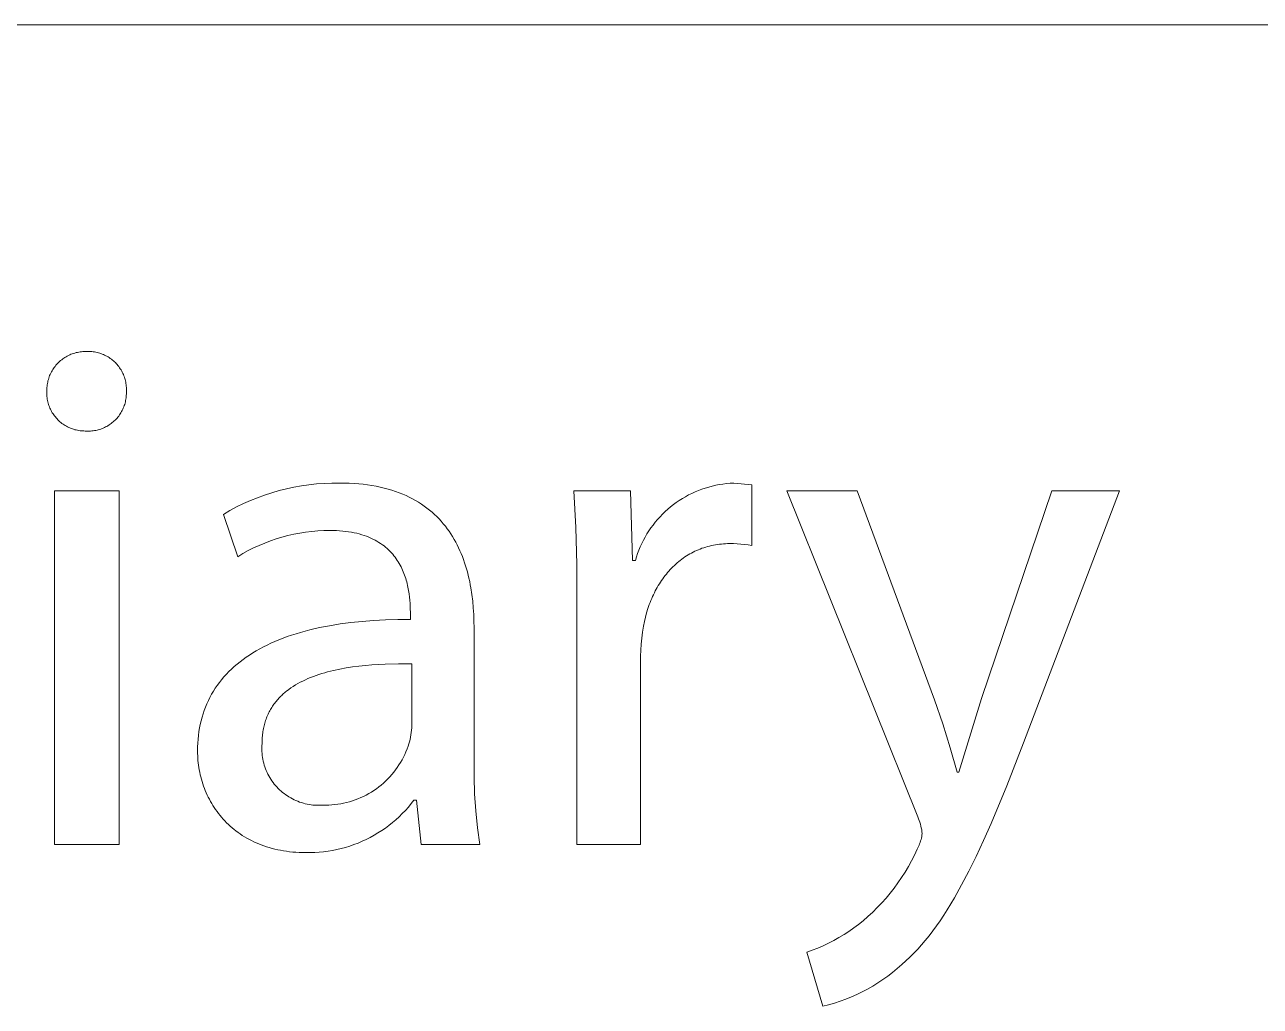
# Model space of a CAD drawing. Header units: millimetres. Extents: x 0 to 5466, y 0 to 3819.
# Drawn here: x 5133.3 to 5225.8, y 537.5 to 611 of the extents above; entities that cross this region are included whole.
import ezdxf

# ---------------------------------------------------------------- set-up
doc = ezdxf.new("R2010")
doc.units = ezdxf.units.MM
doc.header["$MEASUREMENT"] = 0
doc.layers.add('Domyślny', color=7, linetype='Continuous', true_color=0x000000)

msp = doc.modelspace()

# ---------------------------------------------------------------- linework, layer by layer
at = {"layer": 'Domyślny', "color": 18, "lineweight": 15, "true_color": 0x000000}
for p, q in [((5460.421, 610.99), (3400.11, 610.99)), ((5136.738, 586.317), (5136.831, 586.353)), ((5136.831, 586.353), (5136.926, 586.386)), ((5136.926, 586.386), (5137.023, 586.416)), ((5137.023, 586.416), (5137.12, 586.442)), ((5137.12, 586.442), (5137.218, 586.465)), ((5137.218, 586.465), (5137.316, 586.484)), ((5137.316, 586.484), (5137.416, 586.5)), ((5137.416, 586.5), (5137.515, 586.513)), ((5137.515, 586.513), (5137.616, 586.522)), ((5137.616, 586.522), (5137.716, 586.528)), ((5137.716, 586.528), (5137.817, 586.53)), ((5137.817, 586.53), (5137.917, 586.529)), ((5137.917, 586.529), (5138.016, 586.531)), ((5138.016, 586.531), (5138.115, 586.531)), ((5138.115, 586.531), (5138.213, 586.527)), ((5138.213, 586.527), (5138.312, 586.519)), ((5138.312, 586.519), (5138.41, 586.508)), ((5138.41, 586.508), (5138.507, 586.494)), ((5138.507, 586.494), (5138.605, 586.476)), ((5138.605, 586.476), (5138.701, 586.455)), ((5138.701, 586.455), (5138.797, 586.431)), ((5138.797, 586.431), (5138.891, 586.403)), ((5138.891, 586.403), (5138.985, 586.372)), ((5138.985, 586.372), (5139.078, 586.338)), ((5139.078, 586.338), (5139.169, 586.3)), ((5135.486, 585.338), (5135.547, 585.418)), ((5135.547, 585.418), (5135.61, 585.496)), ((5135.61, 585.496), (5135.676, 585.572)), ((5135.676, 585.572), (5135.745, 585.645)), ((5135.745, 585.645), (5135.816, 585.717)), ((5135.816, 585.717), (5135.889, 585.785)), ((5135.889, 585.785), (5135.965, 585.851)), ((5135.965, 585.851), (5136.043, 585.915)), ((5136.043, 585.915), (5136.124, 585.975)), ((5136.124, 585.975), (5136.206, 586.033)), ((5136.206, 586.033), (5136.29, 586.088)), ((5136.29, 586.088), (5136.376, 586.14)), ((5136.376, 586.14), (5136.464, 586.189)), ((5136.464, 586.189), (5136.554, 586.235)), ((5136.554, 586.235), (5136.645, 586.277)), ((5136.645, 586.277), (5136.738, 586.317)), ((5139.169, 586.3), (5139.259, 586.26)), ((5139.259, 586.26), (5139.348, 586.216)), ((5139.348, 586.216), (5139.435, 586.169)), ((5139.435, 586.169), (5139.52, 586.119)), ((5139.52, 586.119), (5139.603, 586.067)), ((5139.603, 586.067), (5139.685, 586.011)), ((5139.685, 586.011), (5139.765, 585.953)), ((5139.765, 585.953), (5139.842, 585.892)), ((5139.842, 585.892), (5139.918, 585.828)), ((5139.918, 585.828), (5139.991, 585.762)), ((5139.991, 585.762), (5140.061, 585.693)), ((5140.061, 585.693), (5140.13, 585.622)), ((5140.13, 585.622), (5140.196, 585.548)), ((5140.196, 585.548), (5140.259, 585.473)), ((5140.259, 585.473), (5140.319, 585.395)), ((5135.046, 584.439), (5135.075, 584.535)), ((5135.075, 584.535), (5135.108, 584.63)), ((5135.108, 584.63), (5135.144, 584.724)), ((5135.144, 584.724), (5135.184, 584.816)), ((5135.184, 584.816), (5135.227, 584.907)), ((5135.227, 584.907), (5135.272, 584.997)), ((5135.272, 584.997), (5135.321, 585.085)), ((5135.321, 585.085), (5135.373, 585.171)), ((5135.373, 585.171), (5135.428, 585.255)), ((5135.428, 585.255), (5135.486, 585.338)), ((5140.319, 585.395), (5140.377, 585.315)), ((5140.377, 585.315), (5140.432, 585.233)), ((5140.432, 585.233), (5140.484, 585.149)), ((5140.484, 585.149), (5140.534, 585.063)), ((5140.534, 585.063), (5140.58, 584.976)), ((5140.58, 584.976), (5140.623, 584.887)), ((5140.623, 584.887), (5140.663, 584.797)), ((5140.663, 584.797), (5140.7, 584.705)), ((5140.7, 584.705), (5140.734, 584.613)), ((5140.734, 584.613), (5140.764, 584.519)), ((5140.764, 584.519), (5140.791, 584.424)), ((5134.931, 583.644), (5134.933, 583.745)), ((5134.932, 583.544), (5134.931, 583.644)), ((5134.933, 583.745), (5134.939, 583.846)), ((5134.939, 583.846), (5134.948, 583.946)), ((5134.948, 583.946), (5134.961, 584.045)), ((5134.961, 584.045), (5134.977, 584.145)), ((5134.977, 584.145), (5134.996, 584.244)), ((5134.996, 584.244), (5135.019, 584.341)), ((5135.019, 584.341), (5135.046, 584.439)), ((5140.791, 584.424), (5140.815, 584.328)), ((5140.815, 584.328), (5140.836, 584.232)), ((5140.836, 584.232), (5140.853, 584.134)), ((5140.853, 584.134), (5140.866, 584.037)), ((5140.866, 584.037), (5140.877, 583.938)), ((5140.877, 583.938), (5140.884, 583.84)), ((5140.884, 583.84), (5140.887, 583.741)), ((5140.887, 583.643), (5140.884, 583.544)), ((5140.887, 583.741), (5140.887, 583.643)), ((5134.93, 583.446), (5134.932, 583.544)), ((5134.931, 583.347), (5134.93, 583.446)), ((5134.935, 583.249), (5134.931, 583.347)), ((5134.943, 583.151), (5134.935, 583.249)), ((5134.954, 583.053), (5134.943, 583.151)), ((5134.969, 582.956), (5134.954, 583.053)), ((5134.986, 582.859), (5134.969, 582.956)), ((5135.008, 582.763), (5134.986, 582.859)), ((5135.032, 582.668), (5135.008, 582.763)), ((5135.06, 582.573), (5135.032, 582.668)), ((5140.786, 582.665), (5140.759, 582.57)), ((5140.811, 582.761), (5140.786, 582.665)), ((5140.832, 582.857), (5140.811, 582.761)), ((5140.849, 582.954), (5140.832, 582.857)), ((5140.864, 583.052), (5140.849, 582.954)), ((5140.874, 583.15), (5140.864, 583.052)), ((5140.882, 583.248), (5140.874, 583.15)), ((5140.886, 583.347), (5140.882, 583.248)), ((5140.884, 583.544), (5140.887, 583.445)), ((5140.887, 583.445), (5140.886, 583.347)), ((5135.091, 582.48), (5135.06, 582.573)), ((5135.125, 582.388), (5135.091, 582.48)), ((5135.162, 582.297), (5135.125, 582.388)), ((5135.203, 582.207), (5135.162, 582.297)), ((5135.247, 582.119), (5135.203, 582.207)), ((5135.293, 582.032), (5135.247, 582.119)), ((5135.343, 581.947), (5135.293, 582.032)), ((5135.395, 581.864), (5135.343, 581.947)), ((5135.45, 581.783), (5135.395, 581.864)), ((5135.509, 581.704), (5135.45, 581.783)), ((5135.569, 581.626), (5135.509, 581.704)), ((5140.369, 581.777), (5140.31, 581.697)), ((5140.424, 581.859), (5140.369, 581.777)), ((5140.476, 581.942), (5140.424, 581.859)), ((5140.526, 582.028), (5140.476, 581.942)), ((5140.572, 582.114), (5140.526, 582.028)), ((5140.616, 582.203), (5140.572, 582.114)), ((5140.656, 582.293), (5140.616, 582.203)), ((5140.694, 582.384), (5140.656, 582.293)), ((5140.728, 582.477), (5140.694, 582.384)), ((5140.759, 582.57), (5140.728, 582.477)), ((5135.633, 581.551), (5135.569, 581.626)), ((5135.699, 581.478), (5135.633, 581.551)), ((5135.767, 581.407), (5135.699, 581.478)), ((5135.838, 581.339), (5135.767, 581.407)), ((5135.911, 581.274), (5135.838, 581.339)), ((5135.987, 581.21), (5135.911, 581.274)), ((5136.064, 581.15), (5135.987, 581.21)), ((5136.144, 581.092), (5136.064, 581.15)), ((5136.225, 581.037), (5136.144, 581.092)), ((5136.309, 580.985), (5136.225, 581.037)), ((5136.394, 580.936), (5136.309, 580.985)), ((5136.481, 580.889), (5136.394, 580.936)), ((5136.569, 580.846), (5136.481, 580.889)), ((5136.659, 580.806), (5136.569, 580.846)), ((5136.75, 580.769), (5136.659, 580.806)), ((5139.158, 580.797), (5139.066, 580.759)), ((5139.248, 580.837), (5139.158, 580.797)), ((5139.336, 580.88), (5139.248, 580.837)), ((5139.423, 580.927), (5139.336, 580.88)), ((5139.509, 580.976), (5139.423, 580.927)), ((5139.592, 581.028), (5139.509, 580.976)), ((5139.674, 581.084), (5139.592, 581.028)), ((5139.754, 581.142), (5139.674, 581.084)), ((5139.832, 581.202), (5139.754, 581.142)), ((5139.907, 581.266), (5139.832, 581.202)), ((5139.98, 581.332), (5139.907, 581.266)), ((5140.051, 581.4), (5139.98, 581.332)), ((5140.12, 581.471), (5140.051, 581.4)), ((5140.186, 581.544), (5140.12, 581.471)), ((5140.25, 581.62), (5140.186, 581.544)), ((5140.31, 581.697), (5140.25, 581.62)), ((5136.842, 580.735), (5136.75, 580.769)), ((5136.936, 580.704), (5136.842, 580.735)), ((5137.03, 580.677), (5136.936, 580.704)), ((5137.125, 580.653), (5137.03, 580.677)), ((5137.221, 580.632), (5137.125, 580.653)), ((5137.318, 580.614), (5137.221, 580.632)), ((5137.416, 580.6), (5137.318, 580.614)), ((5137.513, 580.589), (5137.416, 580.6)), ((5137.611, 580.582), (5137.513, 580.589)), ((5137.71, 580.578), (5137.611, 580.582)), ((5137.808, 580.577), (5137.71, 580.578)), ((5137.907, 580.571), (5137.808, 580.577)), ((5138.005, 580.568), (5137.907, 580.571)), ((5138.104, 580.569), (5138.005, 580.568)), ((5138.202, 580.572), (5138.104, 580.569)), ((5138.301, 580.58), (5138.202, 580.572)), ((5138.399, 580.591), (5138.301, 580.58)), ((5138.496, 580.605), (5138.399, 580.591)), ((5138.593, 580.622), (5138.496, 580.605)), ((5138.69, 580.643), (5138.593, 580.622)), ((5138.785, 580.667), (5138.69, 580.643)), ((5138.88, 580.695), (5138.785, 580.667)), ((5138.974, 580.725), (5138.88, 580.695)), ((5139.066, 580.759), (5138.974, 580.725)), ((5152.321, 576.117), (5152.873, 576.256)), ((5152.873, 576.256), (5153.429, 576.376)), ((5153.429, 576.376), (5153.99, 576.476)), ((5153.99, 576.476), (5154.553, 576.557)), ((5154.553, 576.557), (5155.119, 576.619)), ((5155.119, 576.619), (5155.687, 576.66)), ((5155.687, 576.66), (5156.256, 576.682)), ((5156.256, 576.682), (5156.826, 576.684)), ((5156.826, 576.684), (5157.201, 576.68)), ((5157.201, 576.68), (5157.567, 576.668)), ((5157.567, 576.668), (5157.925, 576.648)), ((5157.925, 576.648), (5158.274, 576.621)), ((5158.274, 576.621), (5158.614, 576.586)), ((5158.614, 576.586), (5158.946, 576.543)), ((5158.946, 576.543), (5159.269, 576.494)), ((5159.269, 576.494), (5159.584, 576.437)), ((5159.584, 576.437), (5159.891, 576.373)), ((5159.891, 576.373), (5160.19, 576.302)), ((5160.19, 576.302), (5160.481, 576.224)), ((5160.481, 576.224), (5160.764, 576.14)), ((5183.708, 576.125), (5183.961, 576.221)), ((5183.961, 576.221), (5184.217, 576.307)), ((5184.217, 576.307), (5184.476, 576.385)), ((5184.476, 576.385), (5184.737, 576.455)), ((5184.737, 576.455), (5185.001, 576.515)), ((5185.001, 576.515), (5185.266, 576.566)), ((5185.266, 576.566), (5185.533, 576.609)), ((5185.533, 576.609), (5185.802, 576.642)), ((5185.802, 576.642), (5186.071, 576.666)), ((5186.071, 576.666), (5186.341, 576.681)), ((5186.341, 576.681), (5187.688, 576.553)), ((5187.688, 576.553), (5187.688, 572.003)), ((5135.515, 576.1), (5140.338, 576.1)), ((5135.515, 549.618), (5135.515, 576.1)), ((5140.338, 576.1), (5140.338, 549.618)), ((5149.651, 575.14), (5150.17, 575.372)), ((5150.17, 575.372), (5150.698, 575.586)), ((5150.698, 575.586), (5151.233, 575.782)), ((5151.233, 575.782), (5151.774, 575.959)), ((5151.774, 575.959), (5152.321, 576.117)), ((5160.764, 576.14), (5161.039, 576.049)), ((5161.039, 576.049), (5161.306, 575.952)), ((5161.306, 575.952), (5161.566, 575.849)), ((5161.566, 575.849), (5161.818, 575.739)), ((5161.818, 575.739), (5162.063, 575.624)), ((5162.063, 575.624), (5162.3, 575.503)), ((5162.3, 575.503), (5162.53, 575.376)), ((5162.53, 575.376), (5162.753, 575.243)), ((5162.753, 575.243), (5162.969, 575.105)), ((5174.523, 573.346), (5174.383, 576.098)), ((5174.383, 576.098), (5178.624, 576.098)), ((5178.624, 576.098), (5178.77, 570.893)), ((5182.048, 575.225), (5182.272, 575.377)), ((5182.272, 575.377), (5182.5, 575.522)), ((5182.5, 575.522), (5182.733, 575.659)), ((5182.733, 575.659), (5182.971, 575.788)), ((5182.971, 575.788), (5183.213, 575.909)), ((5183.213, 575.909), (5183.459, 576.021)), ((5183.459, 576.021), (5183.708, 576.125)), ((5200.124, 551.693), (5190.332, 576.1)), ((5190.332, 576.1), (5195.574, 576.1)), ((5195.574, 576.1), (5201.38, 560.448)), ((5204.893, 560.557), (5210.153, 576.1)), ((5215.23, 576.1), (5208.023, 557.226)), ((5210.153, 576.1), (5215.23, 576.1)), ((5148.144, 574.336), (5148.637, 574.621)), ((5149.218, 571.169), (5148.144, 574.336)), ((5148.637, 574.621), (5149.139, 574.889)), ((5149.139, 574.889), (5149.651, 575.14)), ((5162.969, 575.105), (5163.178, 574.961)), ((5163.178, 574.961), (5163.38, 574.813)), ((5163.38, 574.813), (5163.575, 574.659)), ((5163.575, 574.659), (5163.764, 574.5)), ((5163.764, 574.5), (5163.946, 574.337)), ((5163.946, 574.337), (5164.121, 574.169)), ((5180.829, 574.16), (5181.016, 574.354)), ((5181.016, 574.354), (5181.211, 574.542)), ((5181.211, 574.542), (5181.411, 574.724)), ((5181.411, 574.724), (5181.618, 574.898)), ((5181.618, 574.898), (5181.83, 575.065)), ((5181.83, 575.065), (5182.048, 575.225)), ((5164.121, 574.169), (5164.29, 573.996)), ((5164.29, 573.996), (5164.453, 573.819)), ((5164.453, 573.819), (5164.609, 573.638)), ((5164.609, 573.638), (5164.76, 573.452)), ((5164.76, 573.452), (5164.904, 573.263)), ((5180.146, 573.322), (5180.306, 573.54)), ((5180.306, 573.54), (5180.473, 573.752)), ((5180.473, 573.752), (5180.647, 573.959)), ((5180.647, 573.959), (5180.829, 574.16)), ((5152.095, 572.501), (5151.666, 572.354)), ((5152.53, 572.633), (5152.095, 572.501)), ((5152.969, 572.75), (5152.53, 572.633)), ((5153.411, 572.852), (5152.969, 572.75)), ((5153.857, 572.938), (5153.411, 572.852)), ((5154.305, 573.008), (5153.857, 572.938)), ((5154.756, 573.064), (5154.305, 573.008)), ((5155.208, 573.103), (5154.756, 573.064)), ((5155.662, 573.127), (5155.208, 573.103)), ((5156.116, 573.135), (5155.662, 573.127)), ((5156.366, 573.132), (5156.116, 573.135)), ((5156.61, 573.124), (5156.366, 573.132)), ((5156.847, 573.11), (5156.61, 573.124)), ((5157.077, 573.09), (5156.847, 573.11)), ((5157.301, 573.066), (5157.077, 573.09)), ((5157.518, 573.036), (5157.301, 573.066)), ((5157.728, 573.001), (5157.518, 573.036)), ((5157.932, 572.962), (5157.728, 573.001)), ((5158.13, 572.918), (5157.932, 572.962)), ((5158.321, 572.869), (5158.13, 572.918)), ((5158.506, 572.816), (5158.321, 572.869)), ((5158.686, 572.758), (5158.506, 572.816)), ((5158.859, 572.696), (5158.686, 572.758)), ((5159.027, 572.63), (5158.859, 572.696)), ((5159.189, 572.56), (5159.027, 572.63)), ((5159.345, 572.487), (5159.189, 572.56)), ((5159.496, 572.409), (5159.345, 572.487)), ((5164.904, 573.263), (5165.043, 573.069)), ((5165.043, 573.069), (5165.175, 572.872)), ((5165.175, 572.872), (5165.302, 572.671)), ((5165.302, 572.671), (5165.423, 572.467)), ((5165.423, 572.467), (5165.539, 572.259)), ((5174.596, 570.591), (5174.523, 573.346)), ((5179.584, 572.399), (5179.713, 572.636)), ((5179.713, 572.636), (5179.85, 572.87)), ((5179.85, 572.87), (5179.994, 573.098)), ((5179.994, 573.098), (5180.146, 573.322)), ((5150.006, 571.621), (5149.608, 571.402)), ((5150.411, 571.825), (5150.006, 571.621)), ((5150.823, 572.016), (5150.411, 571.825)), ((5151.241, 572.192), (5150.823, 572.016)), ((5151.666, 572.354), (5151.241, 572.192)), ((5159.641, 572.329), (5159.496, 572.409)), ((5159.781, 572.244), (5159.641, 572.329)), ((5159.916, 572.157), (5159.781, 572.244)), ((5160.046, 572.066), (5159.916, 572.157)), ((5160.171, 571.972), (5160.046, 572.066)), ((5160.29, 571.876), (5160.171, 571.972)), ((5160.405, 571.776), (5160.29, 571.876)), ((5160.516, 571.674), (5160.405, 571.776)), ((5160.621, 571.569), (5160.516, 571.674)), ((5160.722, 571.462), (5160.621, 571.569)), ((5165.539, 572.259), (5165.649, 572.048)), ((5165.649, 572.048), (5165.754, 571.834)), ((5165.754, 571.834), (5165.854, 571.617)), ((5165.854, 571.617), (5165.948, 571.397)), ((5179.153, 571.408), (5179.248, 571.661)), ((5179.248, 571.661), (5179.352, 571.911)), ((5179.352, 571.911), (5179.464, 572.157)), ((5179.464, 572.157), (5179.584, 572.399)), ((5183.435, 571.574), (5183.306, 571.51)), ((5183.566, 571.634), (5183.435, 571.574)), ((5183.699, 571.691), (5183.566, 571.634)), ((5183.834, 571.745), (5183.699, 571.691)), ((5183.97, 571.796), (5183.834, 571.745)), ((5184.108, 571.844), (5183.97, 571.796)), ((5184.247, 571.888), (5184.108, 571.844)), ((5184.389, 571.929), (5184.247, 571.888)), ((5184.532, 571.967), (5184.389, 571.929)), ((5184.676, 572.001), (5184.532, 571.967)), ((5184.823, 572.031), (5184.676, 572.001)), ((5184.971, 572.059), (5184.823, 572.031)), ((5185.12, 572.082), (5184.971, 572.059)), ((5185.271, 572.102), (5185.12, 572.082)), ((5185.424, 572.119), (5185.271, 572.102)), ((5185.578, 572.132), (5185.424, 572.119)), ((5185.734, 572.141), (5185.578, 572.132)), ((5185.891, 572.147), (5185.734, 572.141)), ((5186.05, 572.149), (5185.891, 572.147)), ((5186.324, 572.146), (5186.05, 572.149)), ((5186.599, 572.135), (5186.324, 572.146)), ((5186.872, 572.115), (5186.599, 572.135)), ((5187.145, 572.086), (5186.872, 572.115)), ((5187.417, 572.049), (5187.145, 572.086)), ((5187.688, 572.003), (5187.417, 572.049)), ((5149.608, 571.402), (5149.218, 571.169)), ((5160.818, 571.353), (5160.722, 571.462)), ((5160.911, 571.242), (5160.818, 571.353)), ((5160.998, 571.129), (5160.911, 571.242)), ((5161.082, 571.013), (5160.998, 571.129)), ((5161.162, 570.896), (5161.082, 571.013)), ((5161.237, 570.778), (5161.162, 570.896)), ((5161.309, 570.658), (5161.237, 570.778)), ((5161.377, 570.537), (5161.309, 570.658)), ((5165.948, 571.397), (5166.037, 571.174)), ((5166.037, 571.174), (5166.122, 570.949)), ((5166.122, 570.949), (5166.201, 570.722)), ((5166.201, 570.722), (5166.276, 570.492)), ((5178.77, 570.893), (5178.988, 570.893)), ((5178.988, 570.893), (5179.066, 571.152)), ((5179.066, 571.152), (5179.153, 571.408)), ((5182.007, 570.615), (5181.9, 570.516)), ((5182.115, 570.71), (5182.007, 570.615)), ((5182.226, 570.803), (5182.115, 570.71)), ((5182.338, 570.893), (5182.226, 570.803)), ((5182.453, 570.981), (5182.338, 570.893)), ((5182.569, 571.065), (5182.453, 570.981)), ((5182.687, 571.147), (5182.569, 571.065)), ((5182.807, 571.225), (5182.687, 571.147)), ((5182.929, 571.301), (5182.807, 571.225)), ((5183.053, 571.374), (5182.929, 571.301)), ((5183.179, 571.443), (5183.053, 571.374)), ((5183.306, 571.51), (5183.179, 571.443)), ((5161.442, 570.414), (5161.377, 570.537)), ((5161.502, 570.291), (5161.442, 570.414)), ((5161.56, 570.166), (5161.502, 570.291)), ((5161.613, 570.041), (5161.56, 570.166)), ((5161.664, 569.915), (5161.613, 570.041)), ((5161.711, 569.788), (5161.664, 569.915)), ((5161.756, 569.661), (5161.711, 569.788)), ((5166.276, 570.492), (5166.346, 570.259)), ((5166.346, 570.259), (5166.411, 570.025)), ((5166.411, 570.025), (5166.472, 569.789)), ((5166.472, 569.789), (5166.528, 569.551)), ((5174.602, 567.835), (5174.596, 570.591)), ((5181.21, 569.755), (5181.12, 569.636)), ((5181.303, 569.871), (5181.21, 569.755)), ((5181.397, 569.985), (5181.303, 569.871)), ((5181.494, 570.096), (5181.397, 569.985)), ((5181.592, 570.205), (5181.494, 570.096)), ((5181.693, 570.311), (5181.592, 570.205)), ((5181.796, 570.415), (5181.693, 570.311)), ((5181.9, 570.516), (5181.796, 570.415)), ((5161.797, 569.533), (5161.756, 569.661)), ((5161.835, 569.406), (5161.797, 569.533)), ((5161.871, 569.278), (5161.835, 569.406)), ((5161.904, 569.151), (5161.871, 569.278)), ((5161.934, 569.024), (5161.904, 569.151)), ((5161.961, 568.897), (5161.934, 569.024)), ((5162.01, 568.644), (5161.961, 568.897)), ((5166.528, 569.551), (5166.581, 569.312)), ((5166.581, 569.312), (5166.628, 569.07)), ((5166.628, 569.07), (5166.672, 568.828)), ((5166.672, 568.828), (5166.748, 568.339)), ((5180.623, 568.874), (5180.548, 568.739)), ((5180.7, 569.007), (5180.623, 568.874)), ((5180.78, 569.137), (5180.7, 569.007)), ((5180.862, 569.265), (5180.78, 569.137)), ((5180.946, 569.391), (5180.862, 569.265)), ((5181.032, 569.515), (5180.946, 569.391)), ((5181.12, 569.636), (5181.032, 569.515)), ((5162.049, 568.395), (5162.01, 568.644)), ((5162.08, 568.15), (5162.049, 568.395)), ((5162.104, 567.91), (5162.08, 568.15)), ((5162.121, 567.675), (5162.104, 567.91)), ((5166.748, 568.339), (5166.808, 567.846)), ((5166.808, 567.846), (5166.853, 567.35)), ((5174.602, 549.617), (5174.602, 567.835)), ((5180.143, 567.886), (5180.084, 567.737)), ((5180.205, 568.034), (5180.143, 567.886)), ((5180.269, 568.179), (5180.205, 568.034)), ((5180.335, 568.322), (5180.269, 568.179)), ((5180.404, 568.463), (5180.335, 568.322)), ((5180.475, 568.602), (5180.404, 568.463)), ((5180.548, 568.739), (5180.475, 568.602)), ((5162.132, 567.448), (5162.121, 567.675)), ((5162.138, 567.23), (5162.132, 567.448)), ((5162.14, 567.02), (5162.138, 567.23)), ((5162.14, 566.474), (5162.14, 567.02)), ((5166.853, 567.35), (5166.884, 566.852)), ((5179.823, 566.964), (5179.735, 566.642)), ((5179.92, 567.279), (5179.823, 566.964)), ((5180.027, 567.586), (5179.92, 567.279)), ((5180.084, 567.737), (5180.027, 567.586)), ((5155.344, 565.857), (5156.098, 566.005)), ((5156.098, 566.005), (5156.879, 566.133)), ((5156.879, 566.133), (5157.688, 566.241)), ((5157.688, 566.241), (5158.524, 566.328)), ((5158.524, 566.328), (5159.388, 566.396)), ((5159.388, 566.396), (5160.279, 566.442)), ((5160.279, 566.442), (5161.196, 566.468)), ((5161.196, 566.468), (5162.14, 566.474)), ((5166.884, 566.852), (5166.903, 566.354)), ((5166.903, 566.354), (5166.909, 565.855)), ((5179.589, 565.979), (5179.515, 565.531)), ((5179.657, 566.314), (5179.589, 565.979)), ((5179.735, 566.642), (5179.657, 566.314)), ((5152.305, 564.946), (5152.614, 565.067)), ((5152.614, 565.067), (5152.93, 565.183)), ((5152.93, 565.183), (5153.254, 565.294)), ((5153.254, 565.294), (5153.584, 565.4)), ((5153.584, 565.4), (5153.922, 565.501)), ((5153.922, 565.501), (5154.267, 565.597)), ((5154.267, 565.597), (5154.619, 565.689)), ((5154.619, 565.689), (5155.344, 565.857)), ((5166.909, 565.855), (5166.909, 555.954)), ((5179.457, 565.081), (5179.413, 564.629)), ((5179.515, 565.531), (5179.457, 565.081)), ((5150.606, 564.121), (5150.871, 564.27)), ((5150.871, 564.27), (5151.143, 564.415)), ((5151.143, 564.415), (5151.422, 564.555)), ((5151.422, 564.555), (5151.709, 564.69)), ((5151.709, 564.69), (5152.004, 564.821)), ((5152.004, 564.821), (5152.305, 564.946)), ((5179.384, 564.176), (5179.37, 563.722)), ((5179.413, 564.629), (5179.384, 564.176)), ((5149.175, 563.125), (5149.394, 563.303)), ((5149.394, 563.303), (5149.622, 563.476)), ((5149.622, 563.476), (5149.856, 563.644)), ((5149.856, 563.644), (5150.099, 563.808)), ((5150.099, 563.808), (5150.349, 563.967)), ((5150.349, 563.967), (5150.606, 564.121)), ((5179.37, 563.722), (5179.37, 549.617)), ((5148.191, 562.168), (5148.372, 562.369)), ((5148.372, 562.369), (5148.561, 562.565)), ((5148.561, 562.565), (5148.758, 562.756)), ((5148.758, 562.756), (5148.963, 562.943)), ((5148.963, 562.943), (5149.175, 563.125)), ((5155.299, 562.35), (5155.088, 562.278)), ((5155.512, 562.418), (5155.299, 562.35)), ((5155.729, 562.483), (5155.512, 562.418)), ((5155.95, 562.544), (5155.729, 562.483)), ((5156.398, 562.656), (5155.95, 562.544)), ((5156.858, 562.754), (5156.398, 562.656)), ((5157.326, 562.841), (5156.858, 562.754)), ((5157.803, 562.915), (5157.326, 562.841)), ((5158.286, 562.978), (5157.803, 562.915)), ((5158.775, 563.031), (5158.286, 562.978)), ((5159.268, 563.073), (5158.775, 563.031)), ((5159.764, 563.105), (5159.268, 563.073)), ((5160.263, 563.129), (5159.764, 563.105)), ((5161.26, 563.15), (5160.263, 563.129)), ((5162.249, 563.143), (5161.26, 563.15)), ((5162.249, 558.52), (5162.249, 563.143)), ((5147.544, 561.32), (5147.694, 561.539)), ((5147.694, 561.539), (5147.852, 561.753)), ((5147.852, 561.753), (5148.018, 561.963)), ((5148.018, 561.963), (5148.191, 562.168)), ((5153.371, 561.458), (5153.203, 561.347)), ((5153.545, 561.566), (5153.371, 561.458)), ((5153.722, 561.669), (5153.545, 561.566)), ((5153.905, 561.768), (5153.722, 561.669)), ((5154.092, 561.863), (5153.905, 561.768)), ((5154.283, 561.954), (5154.092, 561.863)), ((5154.479, 562.041), (5154.283, 561.954)), ((5154.678, 562.124), (5154.479, 562.041)), ((5154.881, 562.203), (5154.678, 562.124)), ((5155.088, 562.278), (5154.881, 562.203)), ((5147.022, 560.4), (5147.141, 560.636)), ((5147.141, 560.636), (5147.267, 560.869)), ((5147.267, 560.869), (5147.402, 561.096)), ((5147.402, 561.096), (5147.544, 561.32)), ((5152.176, 560.436), (5152.113, 560.362)), ((5152.24, 560.509), (5152.176, 560.436)), ((5152.306, 560.58), (5152.24, 560.509)), ((5152.373, 560.651), (5152.306, 560.58)), ((5152.441, 560.72), (5152.373, 560.651)), ((5152.511, 560.788), (5152.441, 560.72)), ((5152.582, 560.854), (5152.511, 560.788)), ((5152.655, 560.92), (5152.582, 560.854)), ((5152.729, 560.984), (5152.655, 560.92)), ((5152.805, 561.047), (5152.729, 560.984)), ((5152.882, 561.11), (5152.805, 561.047)), ((5153.04, 561.23), (5152.882, 561.11)), ((5153.203, 561.347), (5153.04, 561.23)), ((5201.38, 560.448), (5201.989, 558.66)), ((5203.182, 555.042), (5204.893, 560.557)), ((5146.629, 559.409), (5146.715, 559.663)), ((5146.715, 559.663), (5146.81, 559.913)), ((5146.81, 559.913), (5146.912, 560.159)), ((5146.912, 560.159), (5147.022, 560.4)), ((5151.577, 559.553), (5151.533, 559.465)), ((5151.623, 559.64), (5151.577, 559.553)), ((5151.671, 559.725), (5151.623, 559.64)), ((5151.721, 559.809), (5151.671, 559.725)), ((5151.772, 559.892), (5151.721, 559.809)), ((5151.825, 559.973), (5151.772, 559.892)), ((5151.879, 560.054), (5151.825, 559.973)), ((5151.935, 560.133), (5151.879, 560.054)), ((5151.993, 560.21), (5151.935, 560.133)), ((5152.053, 560.287), (5151.993, 560.21)), ((5152.113, 560.362), (5152.053, 560.287)), ((5146.364, 558.348), (5146.418, 558.619)), ((5146.418, 558.619), (5146.48, 558.887)), ((5146.48, 558.887), (5146.55, 559.15)), ((5146.55, 559.15), (5146.629, 559.409)), ((5151.216, 558.611), (5151.19, 558.509)), ((5151.243, 558.711), (5151.216, 558.611)), ((5151.273, 558.81), (5151.243, 558.711)), ((5151.305, 558.908), (5151.273, 558.81)), ((5151.338, 559.004), (5151.305, 558.908)), ((5151.373, 559.099), (5151.338, 559.004)), ((5151.411, 559.193), (5151.373, 559.099)), ((5151.45, 559.285), (5151.411, 559.193)), ((5151.49, 559.375), (5151.45, 559.285)), ((5151.533, 559.465), (5151.49, 559.375)), ((5201.989, 558.66), (5202.554, 556.858)), ((5146.252, 557.507), (5146.281, 557.791)), ((5146.281, 557.791), (5146.319, 558.072)), ((5146.319, 558.072), (5146.364, 558.348)), ((5151.065, 557.756), (5151.055, 557.642)), ((5151.077, 557.868), (5151.065, 557.756)), ((5151.09, 557.978), (5151.077, 557.868)), ((5151.106, 558.087), (5151.09, 557.978)), ((5151.124, 558.195), (5151.106, 558.087)), ((5151.144, 558.301), (5151.124, 558.195)), ((5151.166, 558.406), (5151.144, 558.301)), ((5151.19, 558.509), (5151.166, 558.406)), ((5162.119, 557.491), (5162.155, 557.66)), ((5162.155, 557.66), (5162.186, 557.831)), ((5162.186, 557.831), (5162.21, 558.002)), ((5162.21, 558.002), (5162.229, 558.174)), ((5162.229, 558.174), (5162.242, 558.347)), ((5162.242, 558.347), (5162.249, 558.52)), ((5146.215, 556.627), (5146.219, 556.925)), ((5146.219, 556.925), (5146.232, 557.218)), ((5146.232, 557.218), (5146.252, 557.507)), ((5151.028, 557.027), (5151.024, 556.88)), ((5151.024, 556.88), (5151.024, 556.733)), ((5151.024, 556.733), (5151.03, 556.586)), ((5151.038, 557.173), (5151.028, 557.027)), ((5151.039, 557.293), (5151.038, 557.173)), ((5151.042, 557.411), (5151.039, 557.293)), ((5151.048, 557.527), (5151.042, 557.411)), ((5151.055, 557.642), (5151.048, 557.527)), ((5161.814, 556.573), (5161.899, 556.781)), ((5161.899, 556.781), (5161.976, 556.991)), ((5161.976, 556.991), (5162.029, 557.156)), ((5162.029, 557.156), (5162.077, 557.323)), ((5162.077, 557.323), (5162.119, 557.491)), ((5202.554, 556.858), (5203.073, 555.042)), ((5208.023, 557.226), (5206.774, 554.023)), ((5146.217, 556.448), (5146.215, 556.627)), ((5146.223, 556.269), (5146.217, 556.448)), ((5146.233, 556.091), (5146.223, 556.269)), ((5146.247, 555.912), (5146.233, 556.091)), ((5146.265, 555.734), (5146.247, 555.912)), ((5151.03, 556.586), (5151.04, 556.439)), ((5151.04, 556.439), (5151.056, 556.293)), ((5151.056, 556.293), (5151.077, 556.147)), ((5151.077, 556.147), (5151.102, 556.003)), ((5151.102, 556.003), (5151.133, 555.859)), ((5151.133, 555.859), (5151.169, 555.716)), ((5161.407, 555.773), (5161.519, 555.968)), ((5161.519, 555.968), (5161.624, 556.166)), ((5161.624, 556.166), (5161.723, 556.368)), ((5161.723, 556.368), (5161.814, 556.573)), ((5166.909, 555.954), (5166.909, 554.683)), ((5146.287, 555.557), (5146.265, 555.734)), ((5146.313, 555.38), (5146.287, 555.557)), ((5146.343, 555.203), (5146.313, 555.38)), ((5146.377, 555.028), (5146.343, 555.203)), ((5146.416, 554.853), (5146.377, 555.028)), ((5151.169, 555.716), (5151.209, 555.575)), ((5151.209, 555.575), (5151.254, 555.435)), ((5151.254, 555.435), (5151.305, 555.297)), ((5151.305, 555.297), (5151.36, 555.16)), ((5151.36, 555.16), (5151.419, 555.026)), ((5151.419, 555.026), (5151.483, 554.894)), ((5151.483, 554.894), (5151.552, 554.764)), ((5160.751, 554.863), (5160.894, 555.036)), ((5160.894, 555.036), (5161.032, 555.214)), ((5161.032, 555.214), (5161.163, 555.396)), ((5161.163, 555.396), (5161.288, 555.582)), ((5161.288, 555.582), (5161.407, 555.773)), ((5203.073, 555.042), (5203.182, 555.042)), ((5146.458, 554.679), (5146.416, 554.853)), ((5146.504, 554.506), (5146.458, 554.679)), ((5146.554, 554.334), (5146.504, 554.506)), ((5146.608, 554.164), (5146.554, 554.334)), ((5146.666, 553.994), (5146.608, 554.164)), ((5146.728, 553.826), (5146.666, 553.994)), ((5151.552, 554.764), (5151.625, 554.636)), ((5151.625, 554.636), (5151.703, 554.511)), ((5151.703, 554.511), (5151.784, 554.389)), ((5151.784, 554.389), (5151.87, 554.27)), ((5151.87, 554.27), (5151.96, 554.154)), ((5151.96, 554.154), (5152.054, 554.04)), ((5152.054, 554.04), (5152.152, 553.931)), ((5159.775, 553.938), (5159.95, 554.078)), ((5159.95, 554.078), (5160.121, 554.224)), ((5160.121, 554.224), (5160.287, 554.376)), ((5160.287, 554.376), (5160.447, 554.533)), ((5160.447, 554.533), (5160.602, 554.695)), ((5160.602, 554.695), (5160.751, 554.863)), ((5166.909, 554.683), (5166.953, 553.412)), ((5206.774, 554.023), (5205.603, 551.203)), ((5146.794, 553.66), (5146.728, 553.826)), ((5146.864, 553.495), (5146.794, 553.66)), ((5146.938, 553.331), (5146.864, 553.495)), ((5147.016, 553.169), (5146.938, 553.331)), ((5147.097, 553.009), (5147.016, 553.169)), ((5152.152, 553.931), (5152.254, 553.824)), ((5152.254, 553.824), (5152.359, 553.722)), ((5152.359, 553.722), (5152.467, 553.622)), ((5152.467, 553.622), (5152.579, 553.527)), ((5152.579, 553.527), (5152.694, 553.436)), ((5152.694, 553.436), (5152.813, 553.348)), ((5152.813, 553.348), (5152.934, 553.265)), ((5152.934, 553.265), (5153.058, 553.186)), ((5153.058, 553.186), (5153.185, 553.112)), ((5153.185, 553.112), (5153.314, 553.041)), ((5153.314, 553.041), (5153.445, 552.976)), ((5158.011, 552.967), (5158.221, 553.047)), ((5158.221, 553.047), (5158.428, 553.135)), ((5158.428, 553.135), (5158.631, 553.23)), ((5158.631, 553.23), (5158.832, 553.331)), ((5158.832, 553.331), (5159.028, 553.439)), ((5159.028, 553.439), (5159.221, 553.554)), ((5159.221, 553.554), (5159.41, 553.676)), ((5159.41, 553.676), (5159.595, 553.804)), ((5159.595, 553.804), (5159.775, 553.938)), ((5166.953, 553.412), (5167.04, 552.144)), ((5147.183, 552.851), (5147.097, 553.009)), ((5147.273, 552.695), (5147.183, 552.851)), ((5147.367, 552.541), (5147.273, 552.695)), ((5147.464, 552.389), (5147.367, 552.541)), ((5147.566, 552.239), (5147.464, 552.389)), ((5147.671, 552.091), (5147.566, 552.239)), ((5153.445, 552.976), (5153.579, 552.914)), ((5153.579, 552.914), (5153.715, 552.858)), ((5153.715, 552.858), (5153.852, 552.806)), ((5153.852, 552.806), (5153.992, 552.759)), ((5153.992, 552.759), (5154.132, 552.717)), ((5154.132, 552.717), (5154.275, 552.68)), ((5154.275, 552.68), (5154.418, 552.647)), ((5154.418, 552.647), (5154.563, 552.62)), ((5154.563, 552.62), (5154.708, 552.597)), ((5154.708, 552.597), (5154.854, 552.58)), ((5154.854, 552.58), (5155, 552.568)), ((5155, 552.568), (5155.147, 552.56)), ((5155.147, 552.56), (5155.294, 552.558)), ((5155.294, 552.558), (5155.441, 552.561)), ((5155.441, 552.561), (5155.588, 552.569)), ((5155.588, 552.569), (5155.813, 552.567)), ((5155.813, 552.567), (5156.037, 552.573)), ((5156.037, 552.573), (5156.261, 552.587)), ((5156.261, 552.587), (5156.485, 552.608)), ((5156.485, 552.608), (5156.707, 552.637)), ((5156.707, 552.637), (5156.929, 552.673)), ((5156.929, 552.673), (5157.149, 552.717)), ((5157.149, 552.717), (5157.368, 552.768)), ((5157.368, 552.768), (5157.585, 552.827)), ((5157.585, 552.827), (5157.799, 552.893)), ((5157.799, 552.893), (5158.011, 552.967)), ((5161.772, 552.182), (5161.541, 551.941)), ((5161.994, 552.431), (5161.772, 552.182)), ((5162.208, 552.687), (5161.994, 552.431)), ((5162.413, 552.951), (5162.208, 552.687)), ((5162.595, 552.951), (5162.413, 552.951)), ((5162.959, 549.62), (5162.595, 552.951)), ((5167.04, 552.144), (5167.171, 550.88)), ((5147.781, 551.946), (5147.671, 552.091)), ((5147.894, 551.803), (5147.781, 551.946)), ((5148.011, 551.663), (5147.894, 551.803)), ((5148.133, 551.525), (5148.011, 551.663)), ((5148.258, 551.39), (5148.133, 551.525)), ((5148.387, 551.258), (5148.258, 551.39)), ((5148.52, 551.129), (5148.387, 551.258)), ((5160.801, 551.266), (5160.54, 551.058)), ((5161.055, 551.482), (5160.801, 551.266)), ((5161.302, 551.707), (5161.055, 551.482)), ((5161.541, 551.941), (5161.302, 551.707)), ((5200.179, 551.559), (5200.124, 551.693)), ((5200.229, 551.424), (5200.179, 551.559)), ((5200.275, 551.286), (5200.229, 551.424)), ((5200.316, 551.148), (5200.275, 551.286)), ((5205.603, 551.203), (5205.04, 549.928)), ((5148.657, 551.003), (5148.52, 551.129)), ((5148.798, 550.88), (5148.657, 551.003)), ((5148.942, 550.759), (5148.798, 550.88)), ((5149.091, 550.643), (5148.942, 550.759)), ((5149.243, 550.529), (5149.091, 550.643)), ((5149.4, 550.419), (5149.243, 550.529)), ((5149.56, 550.312), (5149.4, 550.419)), ((5149.724, 550.209), (5149.56, 550.312)), ((5159.429, 550.318), (5159.137, 550.157)), ((5159.716, 550.489), (5159.429, 550.318)), ((5159.997, 550.669), (5159.716, 550.489)), ((5160.272, 550.859), (5159.997, 550.669)), ((5160.54, 551.058), (5160.272, 550.859)), ((5167.171, 550.88), (5167.345, 549.62)), ((5200.353, 551.008), (5200.316, 551.148)), ((5200.385, 550.866), (5200.353, 551.008)), ((5200.412, 550.724), (5200.385, 550.866)), ((5200.434, 550.581), (5200.412, 550.724)), ((5200.416, 550.216), (5200.436, 550.327)), ((5200.452, 550.438), (5200.434, 550.581)), ((5200.436, 550.327), (5200.452, 550.438)), ((5140.338, 549.618), (5135.515, 549.618)), ((5149.892, 550.11), (5149.724, 550.209)), ((5150.064, 550.014), (5149.892, 550.11)), ((5150.24, 549.923), (5150.064, 550.014)), ((5150.42, 549.835), (5150.24, 549.923)), ((5150.604, 549.751), (5150.42, 549.835)), ((5150.791, 549.671), (5150.604, 549.751)), ((5150.982, 549.595), (5150.791, 549.671)), ((5151.178, 549.524), (5150.982, 549.595)), ((5151.377, 549.457), (5151.178, 549.524)), ((5151.58, 549.394), (5151.377, 549.457)), ((5151.786, 549.336), (5151.58, 549.394)), ((5151.997, 549.283), (5151.786, 549.336)), ((5157.282, 549.408), (5156.96, 549.32)), ((5157.601, 549.506), (5157.282, 549.408)), ((5157.917, 549.615), (5157.601, 549.506)), ((5158.229, 549.735), (5157.917, 549.615)), ((5158.536, 549.866), (5158.229, 549.735)), ((5158.839, 550.006), (5158.536, 549.866)), ((5159.137, 550.157), (5158.839, 550.006)), ((5167.345, 549.62), (5162.959, 549.62)), ((5179.37, 549.617), (5174.602, 549.617)), ((5200.07, 549.273), (5200.122, 549.372)), ((5200.122, 549.372), (5200.172, 549.472)), ((5200.172, 549.472), (5200.217, 549.575)), ((5200.217, 549.575), (5200.26, 549.678)), ((5200.26, 549.678), (5200.298, 549.784)), ((5200.298, 549.784), (5200.333, 549.89)), ((5200.333, 549.89), (5200.365, 549.998)), ((5200.365, 549.998), (5200.392, 550.107)), ((5200.392, 550.107), (5200.416, 550.216)), ((5205.04, 549.928), (5204.488, 548.738)), ((5152.211, 549.234), (5151.997, 549.283)), ((5152.43, 549.19), (5152.211, 549.234)), ((5152.652, 549.151), (5152.43, 549.19)), ((5152.878, 549.116), (5152.652, 549.151)), ((5153.108, 549.087), (5152.878, 549.116)), ((5153.341, 549.063), (5153.108, 549.087)), ((5153.579, 549.044), (5153.341, 549.063)), ((5153.82, 549.031), (5153.579, 549.044)), ((5154.065, 549.022), (5153.82, 549.031)), ((5154.314, 549.02), (5154.065, 549.022)), ((5154.648, 549.018), (5154.314, 549.02)), ((5154.982, 549.027), (5154.648, 549.018)), ((5155.315, 549.048), (5154.982, 549.027)), ((5155.647, 549.08), (5155.315, 549.048)), ((5155.978, 549.123), (5155.647, 549.08)), ((5156.308, 549.178), (5155.978, 549.123)), ((5156.635, 549.243), (5156.308, 549.178)), ((5156.96, 549.32), (5156.635, 549.243)), ((5199.648, 548.404), (5199.866, 548.835)), ((5199.866, 548.835), (5200.07, 549.273)), ((5204.488, 548.738), (5203.944, 547.628)), ((5198.911, 547.156), (5199.17, 547.564)), ((5199.17, 547.564), (5199.416, 547.98)), ((5199.416, 547.98), (5199.648, 548.404)), ((5203.944, 547.628), (5203.405, 546.595)), ((5198.354, 546.367), (5198.639, 546.757)), ((5198.639, 546.757), (5198.911, 547.156)), ((5203.405, 546.595), (5202.868, 545.635)), ((5197.748, 545.615), (5198.057, 545.986)), ((5198.057, 545.986), (5198.354, 546.367)), ((5202.868, 545.635), (5202.599, 545.182)), ((5196.749, 544.566), (5197.093, 544.905)), ((5197.093, 544.905), (5197.426, 545.255)), ((5197.426, 545.255), (5197.748, 545.615)), ((5202.33, 544.745), (5202.06, 544.325)), ((5202.599, 545.182), (5202.33, 544.745)), ((5195.686, 543.644), (5196.029, 543.922)), ((5196.029, 543.922), (5196.394, 544.238)), ((5196.394, 544.238), (5196.749, 544.566)), ((5201.789, 543.92), (5201.516, 543.531)), ((5202.06, 544.325), (5201.789, 543.92)), ((5194.222, 542.655), (5194.601, 542.883)), ((5194.601, 542.883), (5194.971, 543.124)), ((5194.971, 543.124), (5195.333, 543.378)), ((5195.333, 543.378), (5195.686, 543.644)), ((5201.241, 543.157), (5200.963, 542.798)), ((5201.516, 543.531), (5201.241, 543.157)), ((5192.636, 541.878), (5193.042, 542.052)), ((5193.042, 542.052), (5193.442, 542.239)), ((5193.442, 542.239), (5193.836, 542.441)), ((5193.836, 542.441), (5194.222, 542.655)), ((5200.4, 542.12), (5200.113, 541.801)), ((5200.683, 542.452), (5200.4, 542.12)), ((5200.963, 542.798), (5200.683, 542.452)), ((5191.807, 541.574), (5192.224, 541.719)), ((5193.008, 537.515), (5191.807, 541.574)), ((5192.224, 541.719), (5192.636, 541.878)), ((5199.527, 541.2), (5199.227, 540.917)), ((5199.822, 541.494), (5199.527, 541.2)), ((5200.113, 541.801), (5199.822, 541.494)), ((5198.586, 540.345), (5198.24, 540.057)), ((5198.923, 540.646), (5198.586, 540.345)), ((5199.227, 540.917), (5198.923, 540.646)), ((5197.142, 539.265), (5196.759, 539.027)), ((5197.517, 539.516), (5197.142, 539.265)), ((5197.883, 539.78), (5197.517, 539.516)), ((5198.24, 540.057), (5197.883, 539.78)), ((5195.563, 538.394), (5195.151, 538.211)), ((5195.969, 538.591), (5195.563, 538.394)), ((5196.368, 538.802), (5195.969, 538.591)), ((5196.759, 539.027), (5196.368, 538.802)), ((5193.446, 537.625), (5193.008, 537.515)), ((5193.879, 537.749), (5193.446, 537.625)), ((5194.308, 537.888), (5193.879, 537.749)), ((5194.732, 538.042), (5194.308, 537.888)), ((5195.151, 538.211), (5194.732, 538.042))]:
    msp.add_line(p, q, dxfattribs=at)

doc.saveas('drawing.dxf')
